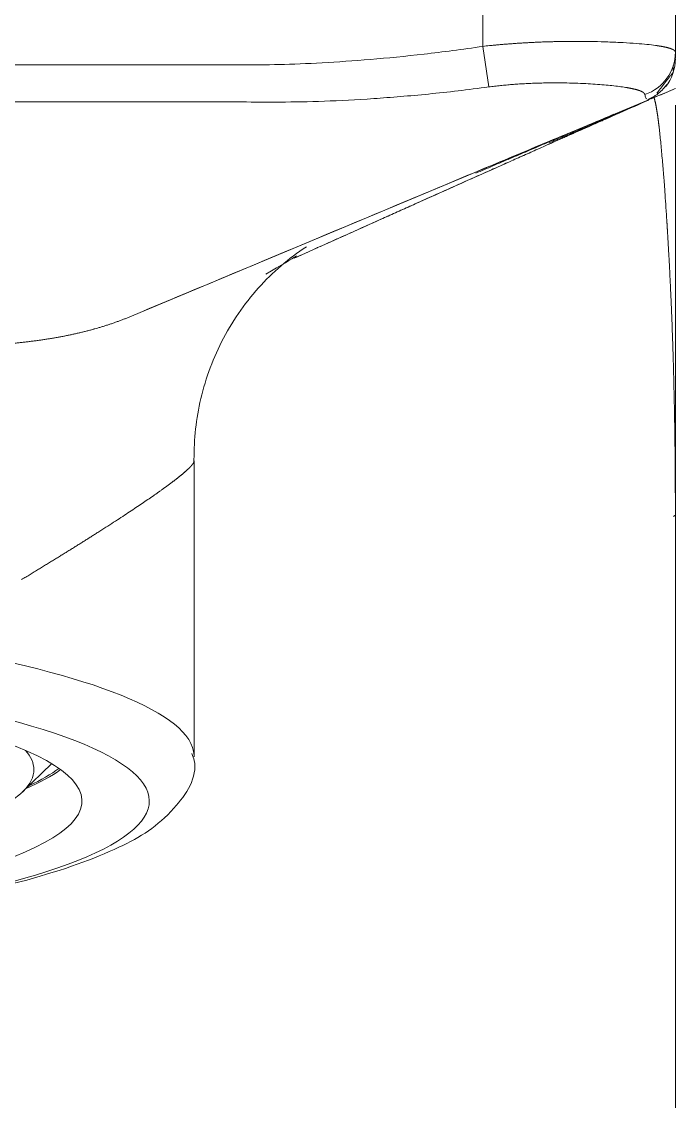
# Model space of a CAD drawing. Extents: x 2070 to 2860, y 0 to 579.
# Drawn here: x 2255.58 to 2265.77, y 406.25 to 423.09 of the extents above; entities that cross this region are included whole.
import ezdxf

# ---------------------------------------------------------------- set-up
doc = ezdxf.new("R2010")
doc.units = 0
doc.header["$LTSCALE"] = 10
doc.header["$MEASUREMENT"] = 0
doc.layers.add('1', color=7, linetype='CONTINUOUS')

msp = doc.modelspace()

# ---------------------------------------------------------------- linework, layer by layer
at = {"layer": '1', "color": 7, "linetype": 'Continuous', "lineweight": 13}
for p, q in [((2262.769, 427.346), (2262.769, 422.703)), ((2262.862, 422.07), (2262.769, 422.703)), ((2259.014, 422.413), (2229.524, 422.413)), ((2259.014, 421.837), (2229.524, 421.837))]:
    msp.add_line(p, q, dxfattribs=at)
at = {"layer": '1', "color": 7, "linetype": 'Continuous', "lineweight": 18}
for p, q in [((2265.769, 427.346), (2265.769, 422.61)), ((2265.769, 422.504), (2265.769, 422.512)), ((2257.265, 418.486), (2265.339, 421.866)), ((2265.341, 421.867), (2265.339, 421.866)), ((2258.269, 411.622), (2258.269, 416.242)), ((2265.769, 278.046), (2265.769, 415.391)), ((2255.589, 411.073), (2256.047, 411.517))]:
    msp.add_line(p, q, dxfattribs=at)
for start, end in [(321.1604, 0), (292.7144, 300.2084)]:
    msp.add_arc((2265.069, 422.512), 0.7, start, end, dxfattribs=at)
at = {"layer": '1', "color": 7, "linetype": 'Continuous', "lineweight": 13}
for centre, major_axis, ratio, start_param, end_param in [((2265.069, 422.61), (-0.7, 0), 0.99173, 1.896469, 3.141591), ((2244.269, 411.622), (14, 0), 0.173648, 0.010112, 1.570796), ((2244.269, 410.933), (13.3, 0), 0.173648, 5.454148, 7.231406)]:
    msp.add_ellipse(centre, major_axis=major_axis, ratio=ratio, start_param=start_param, end_param=end_param, dxfattribs=at)
at = {"layer": '1', "color": 7, "linetype": 'Continuous', "lineweight": 18}
for centre, major_axis, start_param, end_param in [((2244.269, 410.933), (-12.25, 0), 2.396053, 4.712389), ((2244.269, 411.425), (-11.5, 0), 3.141593, 3.291996), ((2244.269, 411.425), (-11.5, 0), 2.469635, 3.141593), ((2244.269, 411.917), (12.25, 0), 5.903593, 6.049628), ((2244.269, 411.917), (12.2, 0), 5.924651, 6.057727)]:
    msp.add_ellipse(centre, major_axis=major_axis, ratio=0.173648, start_param=start_param, end_param=end_param, dxfattribs=at)
at = {"layer": '1', "color": 7, "linetype": 'Continuous', "lineweight": 13}
msp.add_open_spline([(2262.769, 422.703), (2262.449, 422.656), (2261.838, 422.576), (2261.002, 422.494), (2260.251, 422.443), (2259.583, 422.417), (2259.194, 422.413), (2259.014, 422.413)], degree=3, dxfattribs=at)
for points, knots in [([(2265.697, 422.668), (2265.697, 422.668), (2265.695, 422.668), (2265.692, 422.67), (2265.688, 422.671), (2265.683, 422.673), (2265.679, 422.674), (2265.674, 422.675), (2265.669, 422.677), (2265.664, 422.678), (2265.659, 422.68), (2265.654, 422.681), (2265.649, 422.682), (2265.644, 422.684), (2265.639, 422.685), (2265.634, 422.686), (2265.629, 422.687), (2265.624, 422.689), (2265.618, 422.69), (2265.613, 422.691), (2265.608, 422.692), (2265.602, 422.693), (2265.597, 422.694), (2265.592, 422.696), (2265.586, 422.697), (2265.581, 422.698), (2265.575, 422.699), (2265.57, 422.7), (2265.565, 422.701), (2265.559, 422.702), (2265.554, 422.703), (2265.548, 422.704), (2265.543, 422.705), (2265.537, 422.706), (2265.532, 422.707), (2265.527, 422.708), (2265.521, 422.708), (2265.516, 422.709), (2265.511, 422.71), (2265.505, 422.711), (2265.5, 422.712), (2265.495, 422.713), (2265.49, 422.713), (2265.485, 422.714), (2265.48, 422.715), (2265.474, 422.716), (2265.469, 422.716), (2265.464, 422.717), (2265.42, 422.723), (2265.326, 422.734), (2265.159, 422.749), (2264.957, 422.762), (2264.736, 422.772), (2264.515, 422.778), (2264.32, 422.781), (2264.153, 422.781), (2264.018, 422.779), (2263.919, 422.777), (2263.843, 422.776), (2263.778, 422.774), (2263.712, 422.772), (2263.647, 422.769), (2263.583, 422.766), (2263.519, 422.763), (2263.455, 422.76), (2263.393, 422.756), (2263.331, 422.753), (2263.271, 422.748), (2263.211, 422.744), (2263.152, 422.74), (2263.094, 422.735), (2263.037, 422.73), (2262.982, 422.725), (2262.927, 422.72), (2262.873, 422.714), (2262.821, 422.709), (2262.786, 422.705), (2262.769, 422.703)], [0, 0, 0, 0, 0.000323, 0.005239, 0.010106, 0.014926, 0.019698, 0.024422, 0.029098, 0.033726, 0.038305, 0.042837, 0.047321, 0.051757, 0.056145, 0.060485, 0.064776, 0.06902, 0.073216, 0.077363, 0.081463, 0.085515, 0.089519, 0.093475, 0.097384, 0.101244, 0.105057, 0.108821, 0.112538, 0.116208, 0.119829, 0.123403, 0.126929, 0.130408, 0.133838, 0.137221, 0.140557, 0.143845, 0.147085, 0.150277, 0.153422, 0.156519, 0.159569, 0.162571, 0.165526, 0.168433, 0.171292, 0.174104, 0.176868, 0.245283, 0.318043, 0.39518, 0.476724, 0.544098, 0.601345, 0.648439, 0.685359, 0.71208, 0.728579, 0.745962, 0.763077, 0.779925, 0.796506, 0.81282, 0.828868, 0.844648, 0.860157, 0.875393, 0.890354, 0.90504, 0.919447, 0.933575, 0.947424, 0.960991, 0.974276, 0.987279, 1, 1, 1, 1]), ([(2265.293, 421.952), (2265.293, 421.953), (2265.292, 421.955), (2265.291, 421.958), (2265.29, 421.961), (2265.288, 421.964), (2265.286, 421.967), (2265.284, 421.969), (2265.282, 421.972), (2265.28, 421.975), (2265.277, 421.977), (2265.274, 421.98), (2265.271, 421.982), (2265.268, 421.985), (2265.264, 421.988), (2265.26, 421.99), (2265.256, 421.992), (2265.252, 421.995), (2265.247, 421.997), (2265.243, 422), (2265.238, 422.002), (2265.232, 422.004), (2265.227, 422.007), (2265.221, 422.009), (2265.216, 422.011), (2265.209, 422.014), (2265.203, 422.016), (2265.196, 422.018), (2265.19, 422.02), (2265.183, 422.022), (2265.175, 422.025), (2265.168, 422.027), (2265.16, 422.029), (2265.152, 422.031), (2265.144, 422.033), (2265.136, 422.035), (2265.127, 422.037), (2265.118, 422.039), (2265.109, 422.041), (2265.1, 422.043), (2265.09, 422.045), (2265.08, 422.047), (2265.07, 422.049), (2265.06, 422.051), (2265.05, 422.053), (2265.039, 422.055), (2265.028, 422.057), (2264.99, 422.064), (2264.922, 422.074), (2264.812, 422.088), (2264.691, 422.1), (2264.557, 422.111), (2264.41, 422.12), (2264.25, 422.128), (2264.078, 422.133), (2263.898, 422.135), (2263.743, 422.133), (2263.614, 422.13), (2263.516, 422.126), (2263.416, 422.121), (2263.333, 422.116), (2263.269, 422.112), (2263.223, 422.108), (2263.178, 422.104), (2263.133, 422.1), (2263.088, 422.096), (2263.043, 422.091), (2262.997, 422.086), (2262.952, 422.081), (2262.907, 422.076), (2262.877, 422.072), (2262.862, 422.07)], [0, 0, 0, 0, 0.006391, 0.012775, 0.019151, 0.02552, 0.031883, 0.03824, 0.044591, 0.050939, 0.057281, 0.063621, 0.069957, 0.076291, 0.082623, 0.088954, 0.095283, 0.101613, 0.107943, 0.114273, 0.120605, 0.12694, 0.133276, 0.139616, 0.145959, 0.152306, 0.158658, 0.165016, 0.171379, 0.177748, 0.184125, 0.190509, 0.196901, 0.203301, 0.209711, 0.21613, 0.222559, 0.228999, 0.23545, 0.241912, 0.248387, 0.254875, 0.261376, 0.267891, 0.27442, 0.280964, 0.287523, 0.294098, 0.346995, 0.399285, 0.451254, 0.503189, 0.55538, 0.610402, 0.664592, 0.718309, 0.77192, 0.798987, 0.826099, 0.853312, 0.880677, 0.892774, 0.90482, 0.916822, 0.928785, 0.940712, 0.952609, 0.964482, 0.976334, 0.988172, 1, 1, 1, 1]), ([(2250.62, 418.324), (2250.637, 418.321), (2250.672, 418.317), (2250.724, 418.31), (2250.776, 418.303), (2250.827, 418.296), (2250.879, 418.289), (2250.93, 418.282), (2250.982, 418.276), (2251.033, 418.269), (2251.084, 418.263), (2251.135, 418.256), (2251.186, 418.25), (2251.236, 418.244), (2251.287, 418.237), (2251.337, 418.231), (2251.387, 418.225), (2251.437, 418.219), (2251.487, 418.214), (2251.537, 418.208), (2251.587, 418.202), (2251.637, 418.196), (2251.686, 418.191), (2251.735, 418.185), (2251.785, 418.18), (2251.834, 418.175), (2251.883, 418.17), (2251.931, 418.164), (2251.98, 418.159), (2252.029, 418.154), (2252.077, 418.149), (2252.125, 418.145), (2252.173, 418.14), (2252.221, 418.135), (2252.269, 418.131), (2252.317, 418.126), (2252.365, 418.122), (2252.412, 418.118), (2252.459, 418.114), (2252.506, 418.109), (2252.553, 418.105), (2252.6, 418.102), (2252.647, 418.098), (2252.694, 418.094), (2252.74, 418.09), (2252.786, 418.087), (2252.832, 418.083), (2252.878, 418.08), (2252.924, 418.077), (2252.97, 418.073), (2253.016, 418.07), (2253.061, 418.067), (2253.106, 418.064), (2253.151, 418.062), (2253.196, 418.059), (2253.241, 418.056), (2253.286, 418.054), (2253.331, 418.051), (2253.375, 418.049), (2253.419, 418.047), (2253.463, 418.045), (2253.507, 418.043), (2253.551, 418.041), (2253.595, 418.039), (2253.638, 418.037), (2253.682, 418.036), (2253.725, 418.034), (2253.768, 418.033), (2253.811, 418.031), (2253.853, 418.03), (2253.896, 418.029), (2253.938, 418.028), (2253.981, 418.027), (2254.023, 418.026), (2254.065, 418.026), (2254.107, 418.025), (2254.148, 418.025), (2254.19, 418.024), (2254.231, 418.024), (2254.272, 418.024), (2254.313, 418.024), (2254.354, 418.024), (2254.395, 418.024), (2254.435, 418.024), (2254.476, 418.025), (2254.516, 418.025), (2254.565, 418.026), (2254.624, 418.027), (2254.692, 418.028), (2254.76, 418.03), (2254.828, 418.033), (2254.895, 418.035), (2254.961, 418.038), (2255.027, 418.042), (2255.093, 418.045), (2255.158, 418.049), (2255.223, 418.054), (2255.288, 418.059), (2255.352, 418.064), (2255.416, 418.069), (2255.479, 418.075), (2255.542, 418.082), (2255.604, 418.088), (2255.666, 418.096), (2255.728, 418.103), (2255.789, 418.111), (2255.85, 418.119), (2255.91, 418.128), (2255.97, 418.137), (2256.03, 418.147), (2256.089, 418.157), (2256.147, 418.167), (2256.205, 418.178), (2256.263, 418.189), (2256.32, 418.2), (2256.377, 418.213), (2256.433, 418.225), (2256.488, 418.238), (2256.544, 418.251), (2256.598, 418.265), (2256.653, 418.279), (2256.692, 418.29), (2256.713, 418.296), (2256.716, 418.297)], [0, 0, 0, 0, 0.00753, 0.015046, 0.02255, 0.03004, 0.037518, 0.044983, 0.052435, 0.059874, 0.067301, 0.074715, 0.082117, 0.089506, 0.096882, 0.104246, 0.111598, 0.118938, 0.126265, 0.13358, 0.140884, 0.148175, 0.155454, 0.162721, 0.169976, 0.17722, 0.184452, 0.191672, 0.198881, 0.206078, 0.213263, 0.220438, 0.227601, 0.234752, 0.241892, 0.249022, 0.25614, 0.263247, 0.270343, 0.277428, 0.284502, 0.291566, 0.298619, 0.305661, 0.312693, 0.319714, 0.326725, 0.333725, 0.340715, 0.347695, 0.354665, 0.361624, 0.368574, 0.375513, 0.382443, 0.389363, 0.396273, 0.403174, 0.410065, 0.416946, 0.423818, 0.43068, 0.437534, 0.444378, 0.451212, 0.458038, 0.464855, 0.471663, 0.478461, 0.485251, 0.492033, 0.498805, 0.50557, 0.512325, 0.519072, 0.525811, 0.532542, 0.539264, 0.545978, 0.552684, 0.559383, 0.566073, 0.572755, 0.57943, 0.586097, 0.592757, 0.599409, 0.610833, 0.62225, 0.633662, 0.645068, 0.656469, 0.667866, 0.679258, 0.690645, 0.70203, 0.71341, 0.724788, 0.736164, 0.747537, 0.758908, 0.770278, 0.781647, 0.793015, 0.804383, 0.815751, 0.827119, 0.838488, 0.849858, 0.86123, 0.872604, 0.88398, 0.895358, 0.90674, 0.918125, 0.929513, 0.940906, 0.952303, 0.963705, 0.975113, 0.986526, 0.997945, 1, 1, 1, 1]), ([(2265.76, 416.678), (2265.761, 416.661), (2265.761, 416.61), (2265.762, 416.524), (2265.764, 416.42), (2265.765, 416.314), (2265.766, 416.206), (2265.767, 416.096), (2265.767, 415.983), (2265.768, 415.869), (2265.768, 415.753), (2265.769, 415.634), (2265.769, 415.514), (2265.769, 415.432), (2265.769, 415.391)], [0, 0, 0, 0, 0.042168, 0.124007, 0.206891, 0.29082, 0.375795, 0.461818, 0.548888, 0.637008, 0.726178, 0.8164, 0.907673, 1, 1, 1, 1]), ([(2258.269, 416.242), (2258.269, 416.241), (2258.269, 416.24), (2258.269, 416.237), (2258.268, 416.234), (2258.267, 416.231), (2258.266, 416.227), (2258.265, 416.224), (2258.264, 416.221), (2258.262, 416.217), (2258.26, 416.213), (2258.258, 416.209), (2258.255, 416.205), (2258.253, 416.201), (2258.25, 416.197), (2258.247, 416.192), (2258.244, 416.188), (2258.24, 416.183), (2258.236, 416.178), (2258.232, 416.174), (2258.228, 416.169), (2258.224, 416.163), (2258.219, 416.158), (2258.214, 416.153), (2258.209, 416.147), (2258.204, 416.141), (2258.198, 416.136), (2258.192, 416.13), (2258.186, 416.124), (2258.18, 416.117), (2258.173, 416.111), (2258.166, 416.105), (2258.159, 416.098), (2258.152, 416.091), (2258.145, 416.085), (2258.137, 416.078), (2258.129, 416.071), (2258.121, 416.063), (2258.112, 416.056), (2258.103, 416.048), (2258.094, 416.041), (2258.085, 416.033), (2258.076, 416.025), (2258.066, 416.017), (2258.056, 416.009), (2258.046, 416.001), (2258.035, 415.992), (2258.025, 415.984), (2258.014, 415.975), (2258.003, 415.966), (2257.991, 415.957), (2257.98, 415.948), (2257.968, 415.939), (2257.955, 415.93), (2257.943, 415.92), (2257.93, 415.911), (2257.918, 415.901), (2257.904, 415.891), (2257.891, 415.881), (2257.877, 415.871), (2257.863, 415.861), (2257.849, 415.85), (2257.835, 415.84), (2257.82, 415.829), (2257.805, 415.818), (2257.79, 415.807), (2257.775, 415.796), (2257.759, 415.785), (2257.743, 415.773), (2257.727, 415.762), (2257.71, 415.75), (2257.694, 415.738), (2257.677, 415.726), (2257.66, 415.714), (2257.642, 415.702), (2257.625, 415.69), (2257.558, 415.644), (2257.434, 415.559), (2257.237, 415.427), (2257.014, 415.281), (2256.835, 415.166), (2256.714, 415.09), (2256.662, 415.056), (2256.608, 415.023), (2256.554, 414.989), (2256.499, 414.954), (2256.443, 414.919), (2256.387, 414.884), (2256.329, 414.848), (2256.271, 414.812), (2256.212, 414.776), (2256.152, 414.739), (2256.091, 414.701), (2256.03, 414.664), (2255.968, 414.625), (2255.905, 414.587), (2255.841, 414.548), (2255.776, 414.508), (2255.711, 414.468), (2255.645, 414.428), (2255.6, 414.401), (2255.578, 414.387)], [0, 0, 0, 0, 0.006052, 0.012113, 0.018181, 0.024258, 0.030343, 0.036437, 0.042539, 0.048649, 0.054768, 0.060895, 0.067031, 0.073175, 0.079328, 0.085489, 0.091659, 0.097838, 0.104025, 0.11022, 0.116425, 0.122638, 0.12886, 0.13509, 0.14133, 0.147578, 0.153835, 0.160101, 0.166375, 0.172659, 0.178952, 0.185253, 0.191564, 0.197883, 0.204211, 0.210549, 0.216896, 0.223251, 0.229616, 0.23599, 0.242373, 0.248765, 0.255167, 0.261578, 0.267998, 0.274427, 0.280865, 0.287313, 0.29377, 0.300237, 0.306713, 0.313198, 0.319693, 0.326197, 0.332711, 0.339234, 0.345767, 0.352309, 0.358861, 0.365423, 0.371994, 0.378575, 0.385165, 0.391765, 0.398375, 0.404994, 0.411623, 0.418262, 0.424911, 0.431569, 0.438237, 0.444916, 0.451603, 0.458301, 0.465009, 0.471727, 0.478454, 0.53971, 0.602553, 0.666998, 0.733055, 0.746247, 0.759455, 0.772679, 0.785918, 0.799174, 0.812446, 0.825735, 0.839039, 0.85236, 0.865698, 0.879052, 0.892423, 0.905811, 0.919215, 0.932637, 0.946075, 0.959531, 0.973003, 0.986493, 1, 1, 1, 1])]:
    msp.add_open_spline(points, degree=3, knots=knots, dxfattribs=at)
at = {"layer": '1', "color": 7, "linetype": 'Continuous', "lineweight": 18}
for points, degree, knots in [([(2265.769, 422.61), (2265.769, 422.611), (2265.769, 422.613), (2265.769, 422.615), (2265.768, 422.618), (2265.767, 422.62), (2265.766, 422.622), (2265.765, 422.625), (2265.764, 422.627), (2265.762, 422.629), (2265.761, 422.631), (2265.759, 422.633), (2265.757, 422.636), (2265.755, 422.638), (2265.752, 422.64), (2265.75, 422.642), (2265.747, 422.644), (2265.744, 422.646), (2265.741, 422.647), (2265.738, 422.649), (2265.735, 422.651), (2265.732, 422.653), (2265.728, 422.655), (2265.725, 422.656), (2265.721, 422.658), (2265.717, 422.66), (2265.713, 422.662), (2265.709, 422.663), (2265.705, 422.665), (2265.701, 422.666), (2265.698, 422.667), (2265.697, 422.668)], 3, [0, 0, 0, 0, 0.038605, 0.076923, 0.114954, 0.152698, 0.190154, 0.227322, 0.264202, 0.300793, 0.337095, 0.373108, 0.408831, 0.444264, 0.479406, 0.514258, 0.548819, 0.583089, 0.617067, 0.650754, 0.684148, 0.717251, 0.75006, 0.782577, 0.814802, 0.846733, 0.87837, 0.909714, 0.940765, 0.971522, 1, 1, 1, 1]), ([(2265.769, 422.525), (2265.769, 422.532), (2265.769, 422.554), (2265.769, 422.589), (2265.769, 422.61)], 3, [0, 0, 0, 0, 0.488069, 1, 1, 1, 1]), ([(2265.354, 421.865), (2265.06, 421.736), (2264.75, 421.6), (2264.097, 421.311), (2263.755, 421.159), (2263.038, 420.839), (2262.662, 420.671), (2261.878, 420.32), (2261.47, 420.137), (2260.653, 419.77), (2260.247, 419.588), (2259.827, 419.4)], 3, [0, 0, 0, 0, 0.203046, 0.203046, 0.406091, 0.406091, 0.609137, 0.609137, 0.812183, 0.812183, 1, 1, 1, 1]), ([(2265.317, 421.883), (2265.314, 421.888), (2265.306, 421.906), (2265.298, 421.932), (2265.293, 421.952)], 3, [0, 0, 0, 0, 0.349237, 1, 1, 1, 1]), ([(2265.436, 421.908), (2265.437, 421.905), (2265.438, 421.9), (2265.44, 421.892), (2265.443, 421.884), (2265.445, 421.876), (2265.447, 421.868), (2265.449, 421.859), (2265.451, 421.85), (2265.454, 421.841), (2265.456, 421.831), (2265.458, 421.822), (2265.46, 421.812), (2265.462, 421.802), (2265.464, 421.791), (2265.466, 421.781), (2265.468, 421.77), (2265.47, 421.759), (2265.472, 421.748), (2265.474, 421.736), (2265.476, 421.725), (2265.478, 421.713), (2265.48, 421.701), (2265.482, 421.689), (2265.484, 421.676), (2265.486, 421.664), (2265.488, 421.651), (2265.49, 421.638), (2265.492, 421.624), (2265.494, 421.611), (2265.496, 421.597), (2265.498, 421.583), (2265.5, 421.569), (2265.502, 421.555), (2265.504, 421.54), (2265.505, 421.525), (2265.507, 421.51), (2265.509, 421.495), (2265.511, 421.48), (2265.513, 421.465), (2265.515, 421.449), (2265.52, 421.404), (2265.528, 421.327), (2265.54, 421.213), (2265.552, 421.091), (2265.563, 420.963), (2265.573, 420.858), (2265.58, 420.771), (2265.586, 420.692), (2265.595, 420.577), (2265.606, 420.425), (2265.62, 420.229), (2265.629, 420.079), (2265.635, 419.992), (2265.635, 419.987), (2265.636, 419.98), (2265.636, 419.973), (2265.637, 419.965), (2265.637, 419.956), (2265.638, 419.946), (2265.639, 419.935), (2265.639, 419.924), (2265.64, 419.911), (2265.641, 419.897), (2265.642, 419.883), (2265.643, 419.868), (2265.644, 419.851), (2265.645, 419.834), (2265.646, 419.816), (2265.647, 419.796), (2265.648, 419.776), (2265.65, 419.755), (2265.651, 419.733), (2265.652, 419.709), (2265.654, 419.685), (2265.655, 419.66), (2265.657, 419.633), (2265.658, 419.606), (2265.66, 419.577), (2265.662, 419.548), (2265.663, 419.517), (2265.665, 419.485), (2265.667, 419.452), (2265.669, 419.418), (2265.671, 419.383), (2265.673, 419.347), (2265.675, 419.309), (2265.677, 419.27), (2265.679, 419.23), (2265.681, 419.189), (2265.683, 419.146), (2265.685, 419.103), (2265.687, 419.058), (2265.69, 419.011), (2265.692, 418.963), (2265.694, 418.914), (2265.697, 418.864), (2265.699, 418.812), (2265.701, 418.759), (2265.704, 418.704), (2265.706, 418.648), (2265.708, 418.591), (2265.711, 418.532), (2265.713, 418.472), (2265.716, 418.41), (2265.718, 418.346), (2265.72, 418.281), (2265.723, 418.215), (2265.725, 418.146), (2265.728, 418.077), (2265.73, 418.005), (2265.732, 417.932), (2265.735, 417.857), (2265.737, 417.781), (2265.739, 417.703), (2265.741, 417.623), (2265.743, 417.541), (2265.745, 417.458), (2265.747, 417.373), (2265.749, 417.286), (2265.751, 417.197), (2265.753, 417.107), (2265.755, 417.014), (2265.757, 416.92), (2265.758, 416.824), (2265.759, 416.743), (2265.76, 416.694), (2265.76, 416.678)], 3, [0, 0, 0, 0, 0.004783, 0.009567, 0.014351, 0.019135, 0.023921, 0.028706, 0.033493, 0.038279, 0.043067, 0.047854, 0.052643, 0.057432, 0.062221, 0.067011, 0.071802, 0.076593, 0.081385, 0.086177, 0.09097, 0.095764, 0.100558, 0.105352, 0.110147, 0.114943, 0.119739, 0.124536, 0.129333, 0.134131, 0.13893, 0.143729, 0.148528, 0.153328, 0.158129, 0.16293, 0.167732, 0.172534, 0.177337, 0.18214, 0.186944, 0.191748, 0.222788, 0.253847, 0.284921, 0.316011, 0.347114, 0.357445, 0.374728, 0.398969, 0.430173, 0.468347, 0.513502, 0.51433, 0.515316, 0.516462, 0.517767, 0.519231, 0.520855, 0.522637, 0.524579, 0.526681, 0.528941, 0.531361, 0.533941, 0.536679, 0.539577, 0.542635, 0.545852, 0.549228, 0.552764, 0.556459, 0.560314, 0.564328, 0.568502, 0.572836, 0.577329, 0.581981, 0.586794, 0.591766, 0.596898, 0.60219, 0.607641, 0.613253, 0.619024, 0.624956, 0.631047, 0.637299, 0.64371, 0.650282, 0.657014, 0.663907, 0.670959, 0.678172, 0.685545, 0.693079, 0.700774, 0.708629, 0.716644, 0.72482, 0.733157, 0.741655, 0.750314, 0.759134, 0.768115, 0.777257, 0.78656, 0.796024, 0.805649, 0.815436, 0.825385, 0.835494, 0.845766, 0.856199, 0.866793, 0.877549, 0.888467, 0.899546, 0.910788, 0.922191, 0.933756, 0.945482, 0.957371, 0.969421, 0.981633, 0.994007, 1, 1, 1, 1]), ([(2265.769, 421.785), (2265.769, 421.707), (2265.769, 421.462), (2265.769, 420.736), (2265.769, 419.641), (2265.769, 418.125), (2265.769, 416.561), (2265.769, 415.391)], 5, [0, 0, 0, 0, 0, 0, 0.153753, 0.435835, 1, 1, 1, 1, 1, 1]), ([(2265.769, 421.71), (2265.769, 421.348), (2265.769, 420.857), (2265.769, 420.013), (2265.769, 418.801), (2265.769, 417.386), (2265.769, 415.391)], 2, [0, 0, 0, 0.261209, 0.261209, 0.630604, 0.630604, 1, 1, 1]), ([(2264.793, 421.618), (2264.6, 421.533), (2264.198, 421.356), (2263.559, 421.072), (2262.62, 420.653), (2261.59, 420.191), (2260.754, 419.816), (2260.166, 419.552), (2259.855, 419.413)], 5, [0, 0, 0, 0, 0, 0, 0.238715, 0.485895, 0.733076, 1, 1, 1, 1, 1, 1]), ([(2257.481, 418.577), (2257.951, 418.773), (2259.32, 419.347), (2261.031, 420.063), (2262.617, 420.727), (2263.492, 421.093), (2263.973, 421.294), (2264.095, 421.345)], 3, [0, 0, 0, 0, 0.188497, 0.562268, 0.749153, 0.936039, 1, 1, 1, 1]), ([(2258.266, 416.193), (2258.26, 416.521), (2258.323, 417.172), (2258.661, 418.126), (2259.241, 418.969), (2259.739, 419.396), (2260.019, 419.578)], 3, [0, 0, 0, 0, 0.237018, 0.487324, 0.744234, 1, 1, 1, 1]), ([(2256.716, 418.297), (2256.731, 418.301), (2256.763, 418.31), (2256.813, 418.325), (2256.865, 418.341), (2256.917, 418.357), (2256.968, 418.374), (2257.019, 418.392), (2257.069, 418.41), (2257.119, 418.428), (2257.168, 418.447), (2257.217, 418.466), (2257.249, 418.48), (2257.265, 418.486)], 3, [0, 0, 0, 0, 0.075532, 0.167688, 0.259901, 0.352173, 0.444508, 0.536909, 0.629379, 0.721919, 0.814535, 0.907227, 1, 1, 1, 1]), ([(2253.412, 409.236), (2253.522, 409.253), (2254.36, 409.392), (2255.751, 409.688), (2257.137, 410.185), (2257.892, 410.661), (2258.353, 411.347), (2258.247, 411.638), (2258.231, 411.673)], 3, [0, 0, 0, 0, 0.038691, 0.300292, 0.566047, 0.801398, 0.975936, 1, 1, 1, 1])]:
    msp.add_open_spline(points, degree=degree, knots=knots, dxfattribs=at)
for points, degree in [([(2265.734, 422.32), (2265.737, 422.404)], 1), ([(2265.481, 421.972), (2265.737, 422.303)], 1), ([(2262.862, 422.07), (2262.535, 422.026), (2261.909, 421.954), (2261.053, 421.883), (2260.283, 421.844), (2259.598, 421.831), (2259.199, 421.834), (2259.014, 421.837)], 3), ([(2265.34, 421.873), (2265.52, 421.949), (2265.638, 422.111)], 2), ([(2265.379, 421.883), (2265.511, 421.938), (2265.641, 421.992), (2265.769, 422.046)], 3), ([(2265.392, 421.884), (2265.769, 422.046)], 1), ([(2263.804, 421.2), (2265.341, 421.862)], 1), ([(2264.809, 421.644), (2262.657, 420.725)], 1), ([(2259.383, 419.151), (2259.634, 419.291), (2259.792, 419.386), (2259.861, 419.438)], 3), ([(2265.769, 415.391), (2265.769, 415.391), (2265.759, 415.385), (2265.739, 415.373)], 3)]:
    msp.add_open_spline(points, degree=degree, dxfattribs=at)

doc.saveas('drawing.dxf')
